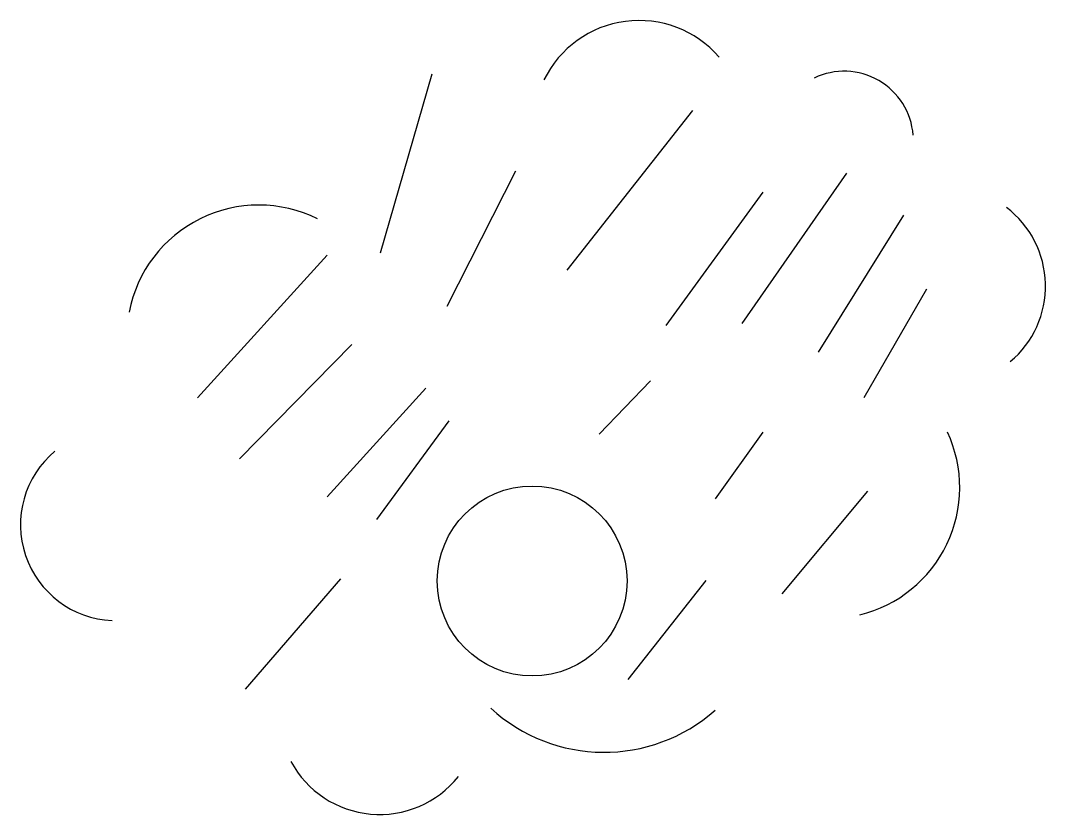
# Model space of a CAD drawing. Header units: metres. Extents: x -16.2 to 16.2, y -7.4 to 17.7.
import ezdxf

# ---------------------------------------------------------------- set-up
doc = ezdxf.new("R2010")
doc.units = ezdxf.units.M

msp = doc.modelspace()

# ---------------------------------------------------------------- linework, layer by layer
at = {"layer": 'MCD_Layer_0'}
for p, q in [((-3.173732, 16.008172), (-4.797295, 10.355768)), ((5.064345, 14.865664), (1.095636, 9.814581)), ((-0.527926, 12.941442), (-2.692676, 8.672074)), ((9.935033, 12.88131), (6.627776, 8.130886)), ((7.289227, 12.279991), (4.222498, 8.070754)), ((11.738991, 11.558407), (9.033054, 7.228907)), ((-10.569962, 5.78574), (-6.480989, 10.295636)), ((12.460575, 9.213261), (10.47622, 5.78574)), ((-5.699274, 7.469435), (-9.247059, 3.861518)), ((3.741442, 6.326928), (2.11788, 4.643233)), ((-3.354128, 6.0864), (-6.480989, 2.658879)), ((-2.632544, 5.064157), (-4.917558, 1.937295)), ((7.289227, 4.703365), (5.785928, 2.598747)), ((10.596484, 2.839275), (7.890547, -0.407851)), ((-6.060066, 0.073205), (-9.066663, -3.414448)), ((5.485269, 0.013073), (3.019859, -3.113788))]:
    msp.add_line(p, q, dxfattribs=at)
msp.add_circle((0, 0), 3, dxfattribs=at)
for centre, radius, start, end in [((3.378258, 14.362866), 3.342336, 40.8576, 154.005216), ((9.85611, 13.91107), 2.190374, 4.526884, 115.509838), ((-8.641246, 7.708247), 4.167761, 63.50075, 169.165421), ((13.106649, 9.3157), 3.114299, 309.949559, 52.879287), ((9.370081, 2.952135), 4.14052, 283.774687, 25.020938), ((-13.13736, 1.77691), 3.029777, 129.876534, 267.379192), ((2.27144, -0.116785), 5.293979, 227.433587, 311.595322), ((-4.818803, -4.192232), 3.18403, 208.253402, 321.357741)]:
    msp.add_arc(centre, radius, start, end, dxfattribs=at)

doc.saveas('drawing.dxf')
